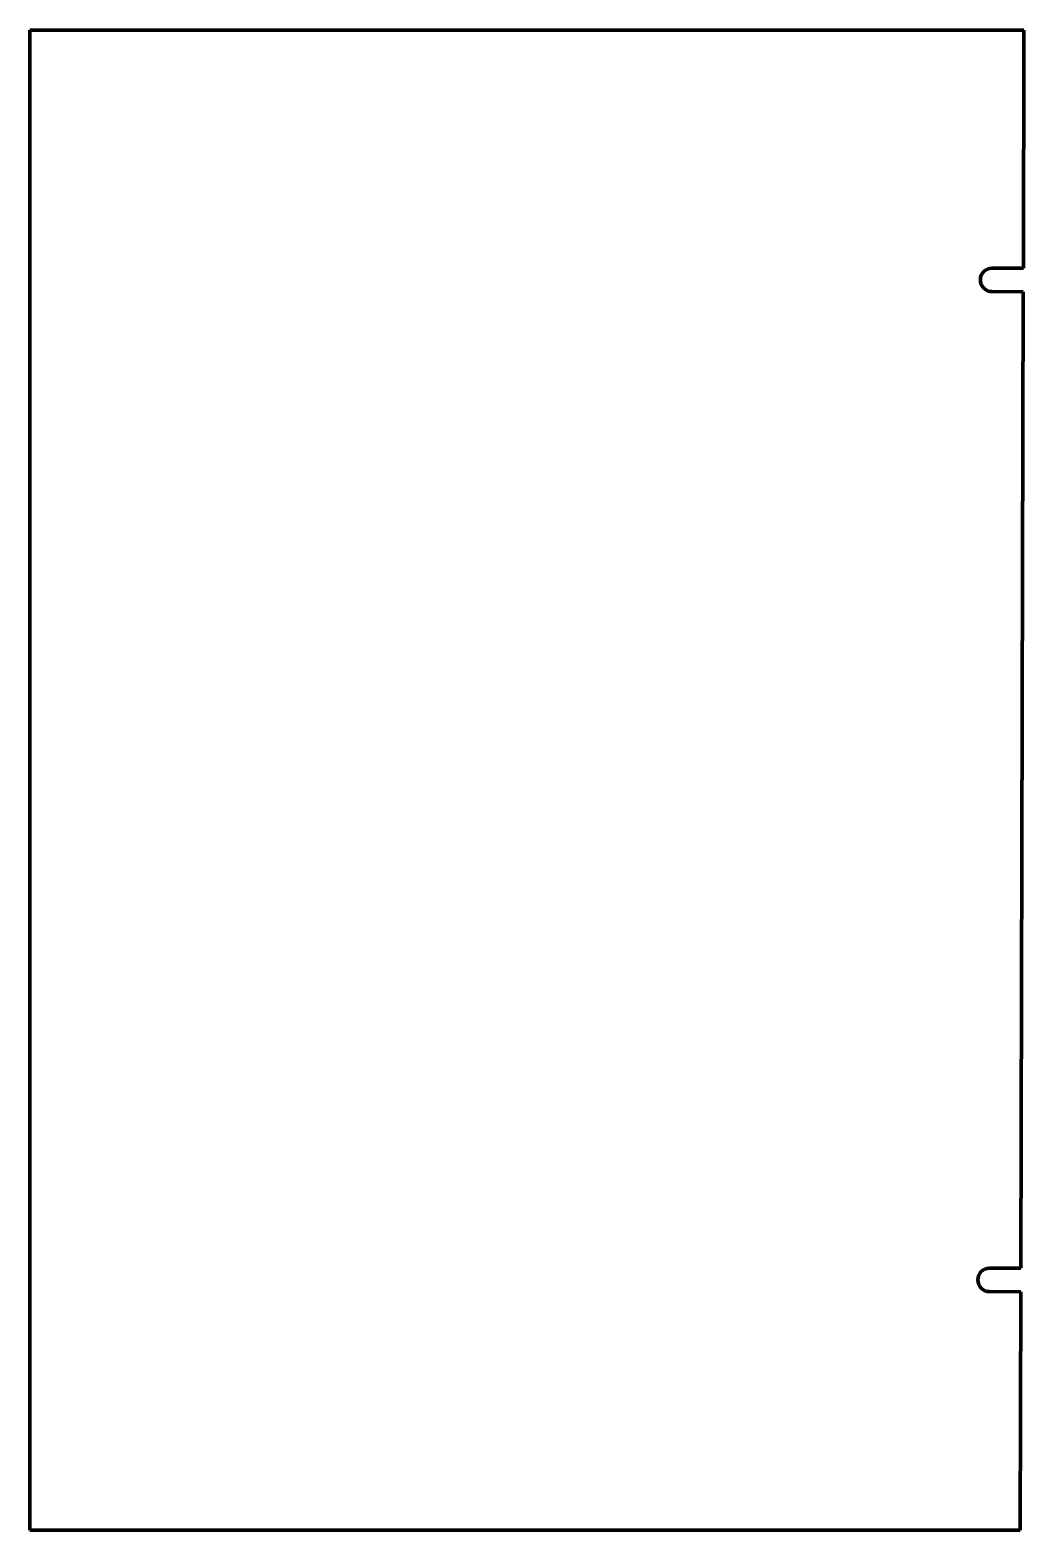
# Model space of a CAD drawing. Header units: inches. Extents: x 0 to 31.8, y 0 to 48.
import ezdxf

# ---------------------------------------------------------------- set-up
doc = ezdxf.new("R2010")
doc.units = ezdxf.units.IN
doc.header["$MEASUREMENT"] = 0
doc.layers.get('0').update_dxf_attribs({"linetype": 'CONTINUOUS'})

msp = doc.modelspace()

# ---------------------------------------------------------------- linework, layer by layer
at = {"color": 7, "lineweight": 90}
for p, q in [((0, 0), (0, 48)), ((0, 48), (31.812, 48)), ((31.793, 40.375), (31.812, 48)), ((31.793, 40.375), (30.793, 40.378)), ((31.791, 39.625), (30.791, 39.628)), ((31.709, 8.375), (31.791, 39.625)), ((31.709, 8.375), (30.709, 8.378)), ((31.707, 7.625), (30.707, 7.628)), ((31.688, 0), (31.707, 7.625)), ((0, 0), (31.688, 0))]:
    msp.add_line(p, q, dxfattribs=at)
for centre in [(30.792, 40.003), (30.708, 8.003)]:
    msp.add_arc(centre, 0.375, 89.8508, 269.8508, dxfattribs=at)

doc.saveas('drawing.dxf')
